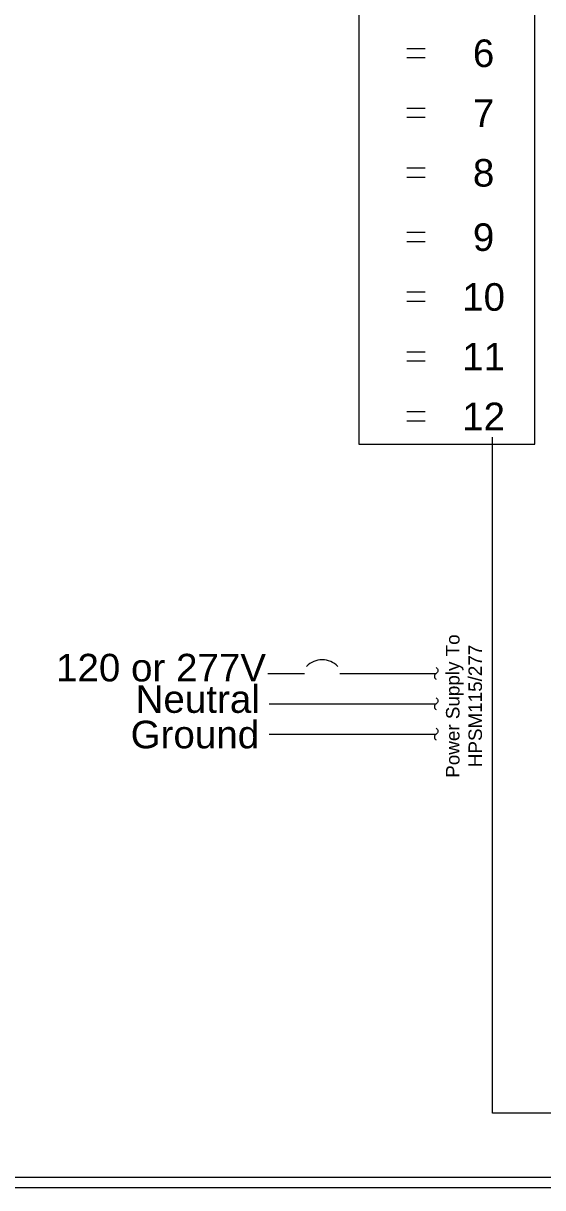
# Model space of a CAD drawing. Header units: inches. Extents: x -60 to 2005, y -577 to 104.
# Drawn here: x 541.22 to 548.92, y -343.61 to -326.33 of the extents above; entities that cross this region are included whole.
import ezdxf
from ezdxf.enums import TextEntityAlignment as Align

# ---------------------------------------------------------------- set-up
doc = ezdxf.new("R2010")
doc.units = ezdxf.units.IN
doc.header["$MEASUREMENT"] = 0
doc.layers.get('0').update_dxf_attribs({"lineweight": 5})
doc.layers.add('PANEL', color=7, linetype='Continuous', lineweight=0)
doc.layers.add('WS_LowVoltage', color=6, linetype='Continuous', lineweight=5)
doc.styles.add('ARIAL', font='arial.ttf')

# ---------------------------------------------------------------- blocks, each defined once
blk = doc.blocks.new('G_ENDLINE')
blk.add_lwpolyline([(0.087, 0, -0.57735), (0, 0, 0.57735), (-0.087, 0, 0.57735)], format="xyb")
blk = doc.blocks.new('LMCP-24_TW')
at = {"layer": 'PANEL'}
for p, q in [((-54.37, 126.37), (-56.56, 126.37)), ((-54.37, 125.28), (-56.56, 125.28)), ((-54.37, 119.28), (-56.56, 119.28)), ((-54.37, 118.19), (-56.56, 118.19)), ((-54.37, 112.18), (-56.56, 112.18)), ((-54.37, 111.09), (-56.56, 111.09)), ((-54.37, 104.54), (-56.56, 104.54)), ((-54.37, 103.45), (-56.56, 103.45)), ((-54.37, 97.45), (-56.56, 97.45)), ((-54.37, 96.36), (-56.56, 96.36)), ((-54.37, 90.35), (-56.56, 90.35)), ((-54.37, 89.26), (-56.56, 89.26)), ((-54.37, 83.26), (-56.56, 83.26)), ((-54.37, 82.17), (-56.56, 82.17)), ((-73.03, 52.21), (-68.71, 52.21)), ((-64.5, 52.21), (-53.07, 52.21)), ((-72.9, 48.61), (-53.07, 48.61)), ((-72.9, 45.01), (-53.07, 45.01))]:
    blk.add_line(p, q, dxfattribs=at)
at = {"layer": 'PANEL', "linetype": 'Continuous'}
for p, q in [((-46.39, 0), (-46.39, 80.26)), ((46.39, 0), (-46.39, 0))]:
    blk.add_line(p, q, dxfattribs=at)
blk.add_lwpolyline([(-62.27, 79.44), (-41.36, 79.44), (-41.36, 165.66), (-62.27, 165.66)], close=True, dxfattribs=at)
at = {"layer": 'PANEL'}
blk.add_arc((-66.6, 51.29), 2.54, 43.3165, 136.6835, dxfattribs=at)
at = {"xscale": 8, "yscale": 8, "zscale": 8, "rotation": 90}
for p in [(-53.07, 52.21), (-53.07, 48.61), (-53.07, 45.01)]:
    blk.add_blockref('G_ENDLINE', p, dxfattribs=at)
at = {"color": 7, "insert": (-51.91, 38.78), "char_height": 1.6, "width": 18.8555, "attachment_point": 1, "rotation": 90, "style": 'ARIAL'}
blk.add_mtext('\\pi1.0452;Power Supply To \\P\\pi2.2992;HPSM115/277', dxfattribs=at)
at = {"layer": 'PANEL', "style": 'ARIAL'}
for s, height, p in [('6', 3.27, (-47.45, 124.19)), ('7', 3.27, (-47.45, 117.09)), ('8', 3.27, (-47.45, 110)), ('9', 3.27, (-47.45, 102.36)), ('10', 3.274, (-47.45, 95.26)), ('11', 3.274, (-47.45, 88.17)), ('12', 3.274, (-47.45, 81.08))]:
    blk.add_text(s, height=height, dxfattribs=at).set_placement(p, align=Align.CENTER)
for s, height, p in [('120 or 277V', 3.2743, (-98.18, 51.26)), ('Neutral', 3.274, (-88.74, 47.53)), ('Ground', 3.274, (-89.33, 43.32))]:
    blk.add_text(s, height=height, dxfattribs=at).set_placement(p)

msp = doc.modelspace()

# ---------------------------------------------------------------- linework, layer by layer
at = {"layer": 'WS_LowVoltage'}
for p, q in [((550.908, -343.457), (533.157, -343.457)), ((550.931, -343.609), (533.041, -343.609))]:
    msp.add_line(p, q, dxfattribs=at)

# ---------------------------------------------------------------- block references
at = {"lineweight": -3, "xscale": 0.125, "yscale": 0.125, "zscale": 0.125}
msp.add_blockref('LMCP-24_TW', (553.977, -342.504), dxfattribs=at)

doc.saveas('drawing.dxf')
